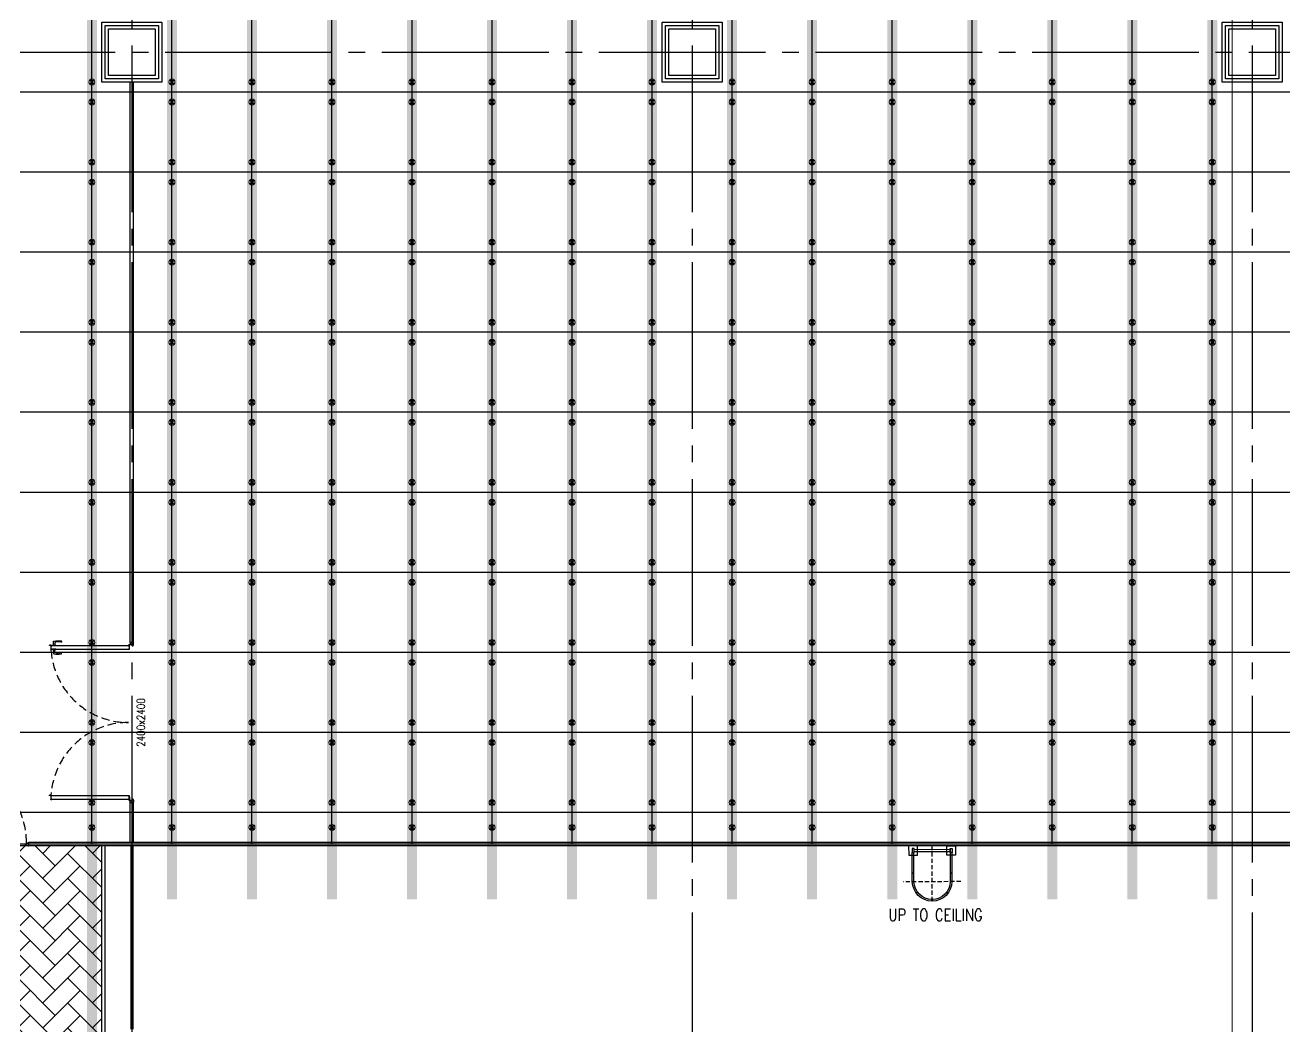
# Model space of a CAD drawing. Header units: millimetres. Extents: x -960 to 41501, y -1010 to 11880.
# Drawn here: x 7520 to 9409, y 39 to 1540 of the extents above; entities that cross this region are included whole.
import ezdxf
from ezdxf.enums import TextEntityAlignment as Align

# ---------------------------------------------------------------- set-up
doc = ezdxf.new("R2010")
doc.units = ezdxf.units.MM
doc.header["$LTSCALE"] = 100
for name, pattern in [('188K-SM-03-F10-ARCH-PA-Y2257103$0$18P6-SM-03-C40-ARCH-PA-Y2211058$0$DASHED', [19.05, 12.7, -6.35]), ('188K-SM-03-F10-ARCH-PA-Y2257103$0$AP5A-SM-03-F20-ARCH-PA-Y2230801+Y2230803$0$ALL-PA-TXT-Y2221201$0$DASHED', [19.05, 12.7, -6.35]), ('188K-SM-03-F10-ARCH-PA-Y2257103$0$DASHED', [19.05, 12.7, -6.35]), ('X-S-FAB-L10$0$COL-CEN-LIN', [3.25, 2.5, -0.25, 0.25, -0.25])]:
    doc.linetypes.add(name, pattern=pattern)
for name, color, linetype in [('0-XREF', 7, 'Continuous'), ('188K-SM-03-F10-ARCH-CEIL-Y2257103$0$K-CEIL-4.2', 6, 'Continuous'), ('188K-SM-03-F10-ARCH-CEIL-Y2257103$0$K-CEIL-4.2-AREA', 6, 'Continuous'), ('188K-SM-03-F10-ARCH-CEIL-Y2257103$0$K-庫板天花-2.4', 151, 'Continuous'), ('188K-SM-03-F10-ARCH-CEIL-Y2257103$0$K-鋼構', 111, 'Continuous'), ('188K-SM-03-F10-ARCH-PA-Y2257103$0$K-0-TXT-高度', 1, 'Continuous'), ('188K-SM-03-F10-ARCH-PA-Y2257103$0$K-Divider-7.5', 53, 'Continuous'), ('188K-SM-03-F10-ARCH-PA-Y2257103$0$K-Door', 53, 'Continuous'), ('188K-SM-03-F10-ARCH-PA-Y2257103$0$K-P-LAD-420', 53, 'Continuous'), ('188K-SM-03-F10-ARCH-PA-Y2257103$0$K-P1S-2.5-單抗', 53, 'Continuous'), ('188K-SM-03-F10-ARCH-PA-Y2257103$0$K-P1S-4.2-單抗', 53, 'Continuous'), ('188K-SM-03-F10-ARCH-PA-Y2257103$0$K-P2D-4.2-雙抗', 53, 'Continuous'), ('X-S-FAB-L10$0$0-DIM-TXT', 8, 'Continuous'), ('X-S-FAB-L10$0$BLOCK', 8, 'Continuous'), ('X-S-FAB-L10$0$CCL', 8, 'X-S-FAB-L10$0$COL-CEN-LIN'), ('X-S-FAB-L10$0$COL-S', 8, 'Continuous'), ('X-S-FAB-L10$0$S-FNDN', 8, 'Continuous')]:
    doc.layers.add(name, color=color, linetype=linetype)
doc.layers.add('188K-SM-03-F10-ARCH-CEIL-Y2257103$0$K-吊點-標準', color=6, linetype='Continuous', lineweight=9)
doc.styles.add('188K-SM-03-F10-ARCH-PA-Y2257103$0$14P7-XFDP10$0$AA-TXT', font='simplex.shx', dxfattribs={"width": 0.8, "bigfont": 'chineset.shx'})
doc.styles.add('188K-SM-03-F10-ARCH-PA-Y2257103$0$18P2-XFDP10$0$AA-TXT', font='simplex.shx', dxfattribs={"width": 0.8, "bigfont": 'chineset.shx'})
doc.styles.add('188K-SM-03-F10-ARCH-PA-Y2257103$0$AP5A-SM-03-F20-ARCH-PA-Y2230801+Y2230803$0$ALL-PA-TXT-Y2221201$0$Standard', font='txt.shx', dxfattribs={"bigfont": 'chineset.shx'})
doc.styles.add('X-S-FAB-L10$0$CHINA', font='simplex.shx', dxfattribs={"width": 0.75, "bigfont": 'chineset.shx'})
doc.styles.add('X-S-FAB-L10$0$Standard', font='', dxfattribs={"width": 0.8})
doc.styles.add('X-S-FAB-L10$0$TG_NOTE_TEXT', font='simplex.shx', dxfattribs={"width": 0.75, "bigfont": 'chineset.shx'})
doc.styles.get('X-S-FAB-L10$0$Standard').set_extended_font_data('Microsoft JhengHei')

# ---------------------------------------------------------------- blocks, each defined once
blk = doc.blocks.new('X-S-FAB-L10$0$FAB2-L05')
at = {"layer": 'X-S-FAB-L10$0$CCL'}
for p, q in [((-18480, 11005), (-18480, 0)), ((-17640, 11005), (-17640, 0)), ((-16800, 11005), (-16800, 0)), ((-26880, 2220), (1210, 2220))]:
    blk.add_line(p, q, dxfattribs=at)
at = {"layer": 'X-S-FAB-L10$0$COL-S'}
for points in [[(-18515, 2255), (-18445, 2255), (-18445, 2185), (-18515, 2185)], [(-17675, 2255), (-17605, 2255), (-17605, 2185), (-17675, 2185)], [(-16835, 2255), (-16765, 2255), (-16765, 2185), (-16835, 2185)]]:
    blk.add_lwpolyline(points, close=True, dxfattribs=at)
blk = doc.blocks.new('X-S-FAB-L10')
at = {"layer": 'X-S-FAB-L10$0$COL-S'}
for p, q in [((7645, 1535), (7715, 1535)), ((7645, 1465), (7645, 1535)), ((7715, 1535), (7715, 1465)), ((8485, 1535), (8555, 1535)), ((8485, 1465), (8485, 1535)), ((8555, 1535), (8555, 1465)), ((9325, 1535), (9395, 1535)), ((9325, 1465), (9325, 1535)), ((9395, 1535), (9395, 1465)), ((7715, 1465), (7645, 1465)), ((8555, 1465), (8485, 1465)), ((9395, 1465), (9325, 1465))]:
    blk.add_line(p, q, dxfattribs=at)
at = {"layer": 'X-S-FAB-L10$0$S-FNDN', "lineweight": 0, "flags": 128}
for points in [[(11935, 9055), (4350, 9055), (4350, 7470), (9330, 7470), (9330, -55), (11935, -55), (11935, 4530), (11070, 4530), (11070, 5003), (11935, 5003)], [(4350, 7470), (1830, 7470), (1830, 1500), (1812.5, 1500), (1812.5, -55), (9330, -55), (9330, 7470)]]:
    blk.add_lwpolyline(points, close=True, dxfattribs=at)
at = {"layer": 'X-S-FAB-L10$0$BLOCK'}
blk.add_blockref('X-S-FAB-L10$0$FAB2-L05', (26160, -720), dxfattribs=at)
at = {"style": 'X-S-FAB-L10$0$TG_NOTE_TEXT', "width": 0.5, "flags": 1}
for p in [(7463.3, 9020), (18268.3, 8649), (11197.8, 4800.2), (16485.8, 4800.2), (25420.3, 2635), (13360, 320, 0), (7463.3, -33.3)]:
    blk.add_attdef('WH', text='', height=20, dxfattribs=at).set_placement(p, align=Align.BOTTOM_LEFT)
at = {"width": 0.5}
for style, p in [('X-S-FAB-L10$0$TG_NOTE_TEXT', (7585, 9020)), ('X-S-FAB-L10$0$TG_NOTE_TEXT', (18390, 8649)), ('X-S-FAB-L10$0$TG_NOTE_TEXT', (11117.5, 4813.5)), ('X-S-FAB-L10$0$TG_NOTE_TEXT', (16607.5, 4813.5)), ('X-S-FAB-L10$0$TG_NOTE_TEXT', (25350, 2635)), ('X-S-FAB-L10$0$Standard', (13129.4, 325, 0)), ('X-S-FAB-L10$0$TG_NOTE_TEXT', (7585, -20))]:
    blk.add_attdef('DESC', text='', height=10, dxfattribs=dict(at, style=style)).set_placement(p, align=Align.BOTTOM_LEFT)
for tag, style, p in [('TYPE', 'X-S-FAB-L10$0$TG_NOTE_TEXT', (7619.3, 9020)), ('NO', 'X-S-FAB-L10$0$TG_NOTE_TEXT', (7650.1, 9020)), ('TYPE', 'X-S-FAB-L10$0$TG_NOTE_TEXT', (18424.2, 8649)), ('NO', 'X-S-FAB-L10$0$TG_NOTE_TEXT', (18455, 8649)), ('NO', 'X-S-FAB-L10$0$TG_NOTE_TEXT', (11088.6, 4813.5)), ('TYPE', 'X-S-FAB-L10$0$TG_NOTE_TEXT', (11151.8, 4813.5)), ('TYPE', 'X-S-FAB-L10$0$TG_NOTE_TEXT', (16641.8, 4813.5)), ('NO', 'X-S-FAB-L10$0$TG_NOTE_TEXT', (16672.6, 4813.5)), ('NO', 'X-S-FAB-L10$0$TG_NOTE_TEXT', (25313, 2635)), ('TYPE', 'X-S-FAB-L10$0$TG_NOTE_TEXT', (25350, 2635)), ('NO', 'X-S-FAB-L10$0$Standard', (13100, 320, 0)), ('TYPE', 'X-S-FAB-L10$0$Standard', (13129.4, 320, 0)), ('TYPE', 'X-S-FAB-L10$0$TG_NOTE_TEXT', (7619.3, -20)), ('NO', 'X-S-FAB-L10$0$TG_NOTE_TEXT', (7650.1, -20))]:
    blk.add_attdef(tag, text='', height=10, dxfattribs=dict(at, style=style)).set_placement(p, align=Align.BOTTOM_RIGHT)
at = {"style": 'X-S-FAB-L10$0$TG_NOTE_TEXT', "width": 0.5, "flags": 1}
for rotation, p in [(180, (43, 7480)), (180, (943, 7480)), (90, (24310, 3717.8)), (270, (17080, 1711.7))]:
    blk.add_attdef('WH', text='', height=20, rotation=rotation, dxfattribs=at).set_placement(p, align=Align.BOTTOM_LEFT)
at = {"width": 0.5}
for rotation, style, p in [(180, 'X-S-FAB-L10$0$Standard', (317.6, 7480)), (180, 'X-S-FAB-L10$0$Standard', (1217.6, 7480)), (90, 'X-S-FAB-L10$0$TG_NOTE_TEXT', (24310, 3647.5)), (270, 'X-S-FAB-L10$0$TG_NOTE_TEXT', (17080, 1605))]:
    blk.add_attdef('DESC', text='', height=10, rotation=rotation, dxfattribs=dict(at, style=style)).set_placement(p, align=Align.BOTTOM_LEFT)
for tag, rotation, style, p in [('TYPE', 180, 'X-S-FAB-L10$0$Standard', (317.6, 7480)), ('NO', 180, 'X-S-FAB-L10$0$Standard', (347, 7480)), ('TYPE', 180, 'X-S-FAB-L10$0$Standard', (1217.6, 7480)), ('NO', 180, 'X-S-FAB-L10$0$Standard', (1247, 7480)), ('TYPE', 90, 'X-S-FAB-L10$0$TG_NOTE_TEXT', (24310, 3647.5)), ('NO', 90, 'X-S-FAB-L10$0$TG_NOTE_TEXT', (24310, 3610.5)), ('TYPE', 270, 'X-S-FAB-L10$0$TG_NOTE_TEXT', (17080, 1605)), ('NO', 270, 'X-S-FAB-L10$0$TG_NOTE_TEXT', (17080, 1573))]:
    blk.add_attdef(tag, text='', height=10, rotation=rotation, dxfattribs=dict(at, style=style)).set_placement(p, align=Align.BOTTOM_RIGHT)
at = {"layer": 'X-S-FAB-L10$0$0-DIM-TXT', "style": 'X-S-FAB-L10$0$CHINA', "width": 0.75}
for p in [(667.4, 7855.1, -2689.4), (22627.4, 6728.8), (25644.7, 6728.8), (24778.8, 5569.1), (1118.3, 4980), (417.8, 4594.6), (23874.8, 4355), (22927.4, 4330.1), (23749.9, 3901.4), (417.8, 3765.2), (1118.3, 3730), (417.8, 3115.8), (536.9, 2227.8), (16909, 1782.7), (888.4, 880.5), (16977.4, 750), (18878.8, 750), (25641.2, 553.2), (21364, 526.9)]:
    blk.add_attdef('HIG', text='', height=80, dxfattribs=at).set_placement(p, align=Align.MIDDLE_LEFT)
blk = doc.blocks.new('188K-SM-03-F10-ARCH-CEIL-Y2257103$0$A$C2CA95053')
h = blk.add_hatch(color=256)
edge = h.paths.add_edge_path()
edge.add_arc((0, 0), 0.5, 0, 360)
for p, q in [((3.2, 3.2), (-3.2, -3.2)), ((3.2, -3.2), (-3.2, 3.2))]:
    blk.add_line(p, q)
blk.add_lwpolyline([(-1.6, 2.5), (-1.6, -2.5), (1.6, -2.5), (1.6, 2.5)], close=True)
for radius in [4.5, 0.5]:
    blk.add_circle((0, 0), radius)
blk = doc.blocks.new('188K-SM-03-F10-ARCH-CEIL-Y2257103$0$天花板吊點-附調整片 - 3_8_螺桿吊架 100 mm 高調整片-V1-1FL')
blk.add_blockref('188K-SM-03-F10-ARCH-CEIL-Y2257103$0$A$C2CA95053', (0, 0))
blk = doc.blocks.new('188K-SM-03-F10-ARCH-CEIL-Y2257103')
at = {"layer": '188K-SM-03-F10-ARCH-CEIL-Y2257103$0$K-庫板天花-2.4'}
h = blk.add_hatch(dxfattribs=at)
h.set_pattern_fill('AR-HBONE', color=256, scale=0.26)
h.paths.add_polyline_path([(7395, -25), (7635, -25), (7635, 310), (7395, 310)])
at = {"layer": '188K-SM-03-F10-ARCH-CEIL-Y2257103$0$K-CEIL-4.2'}
for p, q in [((7620, 312.7), (7620, 8632.2)), ((7740, 312.7), (7740, 8632.2)), ((7860, 312.7), (7860, 8632.2)), ((7980, 312.7), (7980, 8632.2)), ((8100, 312.7), (8100, 8632.2)), ((8220, 312.7), (8220, 8632.2)), ((8340, 312.7), (8340, 8632.2)), ((8460, 312.7), (8460, 8632.2)), ((8580, 312.7), (8580, 8632.2)), ((8700, 312.7), (8700, 8632.2)), ((8820, 312.7), (8820, 8632.2)), ((8940, 312.7), (8940, 8632.2)), ((9060, 312.7), (9060, 8632.2)), ((9180, 312.7), (9180, 8632.2)), ((9300, 312.7), (9300, 8632.2)), ((16747.2, 1440), (1847.7, 1440)), ((16747.2, 1320), (1847.7, 1320)), ((16747.2, 1200), (1847.7, 1200)), ((16747.2, 1080), (1847.7, 1080)), ((16747.2, 960), (1847.7, 960)), ((16747.2, 840), (1847.7, 840)), ((16747.2, 720), (1847.7, 720)), ((16747.2, 600), (1847.7, 600)), ((16747.2, 480), (1847.7, 480)), ((16747.2, 360), (1847.7, 360))]:
    blk.add_line(p, q, dxfattribs=at)
at = {"layer": '188K-SM-03-F10-ARCH-CEIL-Y2257103$0$K-CEIL-4.2-AREA', "elevation": 0}
blk.add_lwpolyline([(16747.2, 312.7), (14882.2, 312.7), (14882.2, 42.7), (14157.7, 42.7), (14157.7, 312.7), (1847.7, 312.7), (1847.7, 8305.8), (1767.7, 8305.8), (1767.7, 8632.2), (17592.2, 8632.2)], dxfattribs=at)
at = {"layer": '188K-SM-03-F10-ARCH-CEIL-Y2257103$0$K-CEIL-4.2-AREA'}
for points in [[(7645, 1535), (7715, 1535), (7715, 1465), (7645, 1465)], [(8485, 1535), (8555, 1535), (8555, 1465), (8485, 1465)], [(9325, 1535), (9395, 1535), (9395, 1465), (9325, 1465)]]:
    blk.add_lwpolyline(points, close=True, dxfattribs=at)
at = {"layer": '188K-SM-03-F10-ARCH-CEIL-Y2257103$0$K-庫板天花-2.4', "elevation": 0}
blk.add_lwpolyline([(7395, -25), (7635, -25), (7635, 310), (7395, 310)], close=True, dxfattribs=at)
at = {"layer": '188K-SM-03-F10-ARCH-CEIL-Y2257103$0$K-鋼構', "const_width": 15, "elevation": 0}
for points in [[(7620, 9007.5), (7620, -7.5)], [(7740, 8769.9), (7740, 230)], [(7860, 8769.9), (7860, 230)], [(7980, 8769.9), (7980, 230)], [(8220, 8769.9), (8220, 230)], [(8340, 8769.9), (8340, 230)], [(8460, 8769.9), (8460, 230)], [(8580, 8769.9), (8580, 230)], [(8820, 8769.9), (8820, 230)], [(8940, 8769.9), (8940, 230)], [(9060, 8769.9), (9060, 230)], [(9180, 8769.9), (9180, 230)], [(9300, 8769.9), (9300, 230)]]:
    blk.add_lwpolyline(points, dxfattribs=at)
at = {"layer": '188K-SM-03-F10-ARCH-CEIL-Y2257103$0$K-鋼構', "const_width": 15}
for points in [[(8100, 8769.9), (8100, 230)], [(8700, 8769.9), (8700, 230)]]:
    blk.add_lwpolyline(points, dxfattribs=at)
at = {"layer": '188K-SM-03-F10-ARCH-CEIL-Y2257103$0$K-吊點-標準', "color": 170, "lineweight": 18, "rotation": 179.9999999999997}
for p in [(7620, 1455), (7740, 1455), (7860, 1455), (7980, 1455), (8100, 1455), (8220, 1455), (8340, 1455), (8460, 1455), (8580, 1455), (8700, 1455), (8820, 1455), (8940, 1455), (9060, 1455), (9180, 1455), (9300, 1455), (7620, 1425), (7740, 1425), (7860, 1425), (7980, 1425), (8100, 1425), (8220, 1425), (8340, 1425), (8460, 1425), (8580, 1425), (8700, 1425), (8820, 1425), (8940, 1425), (9060, 1425), (9180, 1425), (9300, 1425), (7620, 1335), (7740, 1335), (7860, 1335), (7980, 1335), (8100, 1335), (8220, 1335), (8340, 1335), (8460, 1335), (8580, 1335), (8700, 1335), (8820, 1335), (8940, 1335), (9060, 1335), (9180, 1335), (9300, 1335), (7620, 1305), (7740, 1305), (7860, 1305), (7980, 1305), (8100, 1305), (8220, 1305), (8340, 1305), (8460, 1305), (8580, 1305), (8700, 1305), (8820, 1305), (8940, 1305), (9060, 1305), (9180, 1305), (9300, 1305), (7620, 1215), (7740, 1215), (7860, 1215), (7980, 1215), (8100, 1215), (8220, 1215), (8340, 1215), (8460, 1215), (8580, 1215), (8700, 1215), (8820, 1215), (8940, 1215), (9060, 1215), (9180, 1215), (9300, 1215), (7620, 1185), (7740, 1185), (7860, 1185), (7980, 1185), (8100, 1185), (8220, 1185), (8340, 1185), (8460, 1185), (8580, 1185), (8700, 1185), (8820, 1185), (8940, 1185), (9060, 1185), (9180, 1185), (9300, 1185), (7620, 1095), (7740, 1095), (7860, 1095), (7980, 1095), (8100, 1095), (8220, 1095), (8340, 1095), (8460, 1095), (8580, 1095), (8700, 1095), (8820, 1095), (8940, 1095), (9060, 1095), (9180, 1095), (9300, 1095), (7620, 1065), (7740, 1065), (7860, 1065), (7980, 1065), (8100, 1065), (8220, 1065), (8340, 1065), (8460, 1065), (8580, 1065), (8700, 1065), (8820, 1065), (8940, 1065), (9060, 1065), (9180, 1065), (9300, 1065), (7620, 975), (7740, 975), (7860, 975), (7980, 975), (8100, 975), (8220, 975), (8340, 975), (8460, 975), (8580, 975), (8700, 975), (8820, 975), (8940, 975), (9060, 975), (9180, 975), (9300, 975), (7620, 945), (7740, 945), (7860, 945), (7980, 945), (8100, 945), (8220, 945), (8340, 945), (8460, 945), (8580, 945), (8700, 945), (8820, 945), (8940, 945), (9060, 945), (9180, 945), (9300, 945), (7620, 855), (7740, 855), (7860, 855), (7980, 855), (8100, 855), (8220, 855), (8340, 855), (8460, 855), (8580, 855), (8700, 855), (8820, 855), (8940, 855), (9060, 855), (9180, 855), (9300, 855), (7620, 825), (7740, 825), (7860, 825), (7980, 825), (8100, 825), (8220, 825), (8340, 825), (8460, 825), (8580, 825), (8700, 825), (8820, 825), (8940, 825), (9060, 825), (9180, 825), (9300, 825), (7620, 735), (7740, 735), (7860, 735), (7980, 735), (8100, 735), (8220, 735), (8340, 735), (8460, 735), (8580, 735), (8700, 735), (8820, 735), (8940, 735), (9060, 735), (9180, 735), (9300, 735), (7620, 705), (7740, 705), (7860, 705), (7980, 705), (8100, 705), (8220, 705), (8340, 705), (8460, 705), (8580, 705), (8700, 705), (8820, 705), (8940, 705), (9060, 705), (9180, 705), (9300, 705), (7620, 615), (7740, 615), (7860, 615), (7980, 615), (8100, 615), (8220, 615), (8340, 615), (8460, 615), (8580, 615), (8700, 615), (8820, 615), (8940, 615), (9060, 615), (9180, 615), (9300, 615), (7620, 585), (7740, 585), (7860, 585), (7980, 585), (8100, 585), (8220, 585), (8340, 585), (8460, 585), (8580, 585), (8700, 585), (8820, 585), (8940, 585), (9060, 585), (9180, 585), (9300, 585), (7620, 495), (7740, 495), (7860, 495), (7980, 495), (8100, 495), (8220, 495), (8340, 495), (8460, 495), (8580, 495), (8700, 495), (8820, 495), (8940, 495), (9060, 495), (9180, 495), (9300, 495), (7620, 465), (7740, 465), (7860, 465), (7980, 465), (8100, 465), (8220, 465), (8340, 465), (8460, 465), (8580, 465), (8700, 465), (8820, 465), (8940, 465), (9060, 465), (9180, 465), (9300, 465), (7620, 375), (7740, 375), (7860, 375), (7980, 375), (8100, 375), (8220, 375), (8340, 375), (8460, 375), (8580, 375), (8700, 375), (8820, 375), (8940, 375), (9060, 375), (9180, 375), (9300, 375), (7620, 337.7, 0), (7740, 337.7, 0), (7860, 337.7, 0), (7980, 337.7, 0), (8100, 337.7, 0), (8220, 337.7, 0), (8340, 337.7, 0), (8460, 337.7, 0), (8580, 337.7, 0), (8700, 337.7, 0), (8820, 337.7, 0), (8940, 337.7, 0), (9060, 337.7, 0), (9180, 337.7, 0), (9300, 337.7, 0)]:
    blk.add_blockref('188K-SM-03-F10-ARCH-CEIL-Y2257103$0$天花板吊點-附調整片 - 3_8_螺桿吊架 100 mm 高調整片-V1-1FL', p, dxfattribs=at)
blk = doc.blocks.new('188K-SM-03-F10-ARCH-PA-Y2257103$0$雙開門-2400×2400')
for p, q in [((225.2, 117.7), (223.8, 117.6)), ((229.2, 117.7), (225.2, 117.7)), ((225.2, 115.5), (229.2, 115.5)), ((229.2, 119), (229.2, 114.1)), ((230, 119), (229.2, 119)), ((229.2, 114.1), (230, 114.1)), ((230, 114.1), (230, 119)), ((0, 2.5), (0, -2.5)), ((0, -1.9), (0, 1.9)), ((0.6, 2.5), (3, 2.5)), ((3, 2.5), (3, 0.2)), ((3, 0.2), (3, 0.2)), ((239.4, 2.5), (237, 2.5)), ((237, 2.5), (237, -0.2)), ((237, -0.2), (237, 0)), ((240, 2.5), (240, -2.5)), ((240, -1.9), (240, 1.9)), ((3, -2.5), (0.6, -2.5)), ((4.7, -1.9), (3, -2.5)), ((3.7, -0.6), (3.9, -0.6)), ((3.9, -0.6), (4, -0.6)), ((4.1, -0.7), (4, -0.7)), ((4, -0.7), (4, -1.5)), ((4, -1.5), (4.6, -1.5)), ((4.5, -0.2), (4.1, -0.2)), ((4.1, -0.7), (4.1, -0.7)), ((4.6, -0.7), (4.5, -0.7)), ((4.5, -0.7), (4.5, -0.7)), ((4.6, -0.6), (4.7, -0.6)), ((4.6, -1.5), (4.6, -0.7)), ((4.7, -0.6), (4.8, -0.6)), ((5, -0.8), (5, -1.5)), ((235, -0.8), (235, -1.5)), ((235.3, -0.6), (235.2, -0.6)), ((235.4, -0.6), (235.3, -0.6)), ((235.3, -1.9), (237, -2.5)), ((235.4, -1.5), (235.4, -0.7)), ((235.4, -0.7), (235.5, -0.7)), ((236, -1.5), (235.4, -1.5)), ((235.5, -0.2), (235.9, -0.2)), ((235.5, -0.7), (235.5, -0.7)), ((235.9, -0.7), (235.9, -0.7)), ((235.9, -0.7), (236, -0.7)), ((236.1, -0.6), (236, -0.6)), ((236, -0.7), (236, -1.5)), ((236.3, -0.6), (236.1, -0.6)), ((237, -2.5), (239.4, -2.5))]:
    blk.add_line(p, q)
for points in [[(10.9, 121.6), (10.9, 123.4), (10.9, 121.6), (4.3, 121.6), (4.3, 121.5), (4.7, 121.5), (4.7, 120.4, 0.414214), (4.8, 120.3), (5, 120.3), (5, 120.4), (4.9, 120.4), (4.9, 121.4), (5, 121.4), (5, 4.1), (4.9, 4.1), (4.9, 5.1), (5, 5.1), (5, 5.2), (4.8, 5.2, 0.414214), (4.7, 5.1), (4.7, 4, 0.414214), (4.8, 3.8), (10.2, 3.8, 0.414214), (10.3, 4), (10.3, 5.1, 0.414214), (10.2, 5.2), (10, 5.2), (10, 5.1), (10.1, 5.1), (10.1, 4.1), (10, 4.1), (10, 121.4), (10.1, 121.4), (10.1, 120.4), (10, 120.4), (10, 120.3), (10.2, 120.3, 0.414214), (10.3, 120.4), (10.3, 121.4), (11.1, 121.4, 0.414214), (11.1, 121.4), (11.1, 123.6, 0.414214), (11.1, 123.7), (10.3, 123.7), (10.3, 123.4), (10.9, 123.4)], [(235.9, 121.6), (235.9, 123.4), (235.9, 121.6), (229.3, 121.6), (229.3, 121.5), (229.7, 121.5), (229.7, 120.4, 0.414214), (229.8, 120.3), (230, 120.3), (230, 120.4), (229.9, 120.4), (229.9, 121.4), (230, 121.4), (230, 4.1), (229.9, 4.1), (229.9, 5.1), (230, 5.1), (230, 5.2), (229.8, 5.2, 0.414214), (229.7, 5.1), (229.7, 4, 0.414214), (229.8, 3.8), (235.2, 3.8, 0.414214), (235.3, 4), (235.3, 5.1, 0.414214), (235.2, 5.2), (235, 5.2), (235, 5.1), (235.1, 5.1), (235.1, 4.1), (235, 4.1), (235, 121.4), (235.1, 121.4), (235.1, 120.4), (235, 120.4), (235, 120.3), (235.2, 120.3, 0.414214), (235.3, 120.4), (235.3, 121.4), (236.1, 121.4, 0.414214), (236.1, 121.4), (236.1, 123.6, 0.414214), (236.1, 123.7), (235.3, 123.7), (235.3, 123.4), (235.9, 123.4)], [(235.8, 117.7), (239.8, 117.7), (241.2, 117.6, -0.327495), (242, 116.9, -0.089847), (242.2, 106.2, -1.144881), (240.3, 106.6, 0.137079), (240.3, 114.9, 0.349357), (239.8, 115.5), (235.8, 115.5)]]:
    blk.add_lwpolyline(points, format="xyb")
blk.add_lwpolyline([(235, 114.1), (235, 119), (235.8, 119), (235.8, 114.1)], close=True)
at = {"ltscale": 500}
for points in [[(3.3, 0.3), (3.3, 3.1), (3, 3.1), (3, 0.3)], [(8.5, 3.8), (4, 3.8), (4, 4.1), (8.5, 4.1)], [(231.5, 3.8), (236, 3.8), (236, 4.1), (231.5, 4.1)], [(236.7, -0.1), (236.7, 3.1), (237, 3.1), (237, -0.1)]]:
    blk.add_lwpolyline(points, close=True, dxfattribs=at)
at = {"linetype": '188K-SM-03-F10-ARCH-PA-Y2257103$0$DASHED', "ltscale": 0.01}
for centre, start, end in [((3.5, 5.1), 0, 85.9993), ((236.5, 5.1), 94.0007, 180)]:
    blk.add_arc(centre, 116.5, start, end, dxfattribs=at)
for centre, radius, start, end in [((0.6, 1.9), 0.598, 90, 180), ((3.9, 0.2), 0.855, 178.2453, 256.7344), ((236.3, 0), 0.659, 270, 360), ((239.4, 1.9), 0.598, 0, 90), ((0.6, -1.9), 0.598, 180, 270), ((4.3, -0.6), 0.427, 111.7868, 180), ((4, -0.7), 0.11, 360, 90), ((4.3, -0.6), 0.427, 0, 68.2132), ((4.6, -0.7), 0.11, 90, 180), ((4.5, -1.5), 0.5, 288.9704, 0), ((4.8, -0.8), 0.2, 0, 90), ((235.2, -0.8), 0.2, 90, 180), ((235.5, -1.5), 0.5, 180, 251.0296), ((235.7, -0.6), 0.427, 111.7868, 180), ((235.4, -0.7), 0.11, 360, 90), ((235.7, -0.6), 0.427, 0, 68.2132), ((236, -0.7), 0.11, 90, 180), ((239.4, -1.9), 0.598, 270, 360)]:
    blk.add_arc(centre, radius, start, end)
for centre, major_axis, start_param, end_param in [((252.5, 110.9), (-21.3, 21.3), 0.585307, 0.943734), ((223.9, 116.7), (0.624, 0.624), 0.866962, 2.13291), ((239.6, 110.8), (-10.9, 10.9), 0.51383, 1.058752), ((225.3, 114.9), (-0.417, 0.417), -0.669314, 0.675093), ((223.8, 106.3), (-0.707, 0.707), 0.872811, 4.284184)]:
    blk.add_ellipse(centre, major_axis=major_axis, ratio=1, start_param=start_param, end_param=end_param)
at = {"ltscale": 500, "extrusion": (0, 0, -1)}
blk.add_ellipse((3.5, 3.6), major_axis=(0.495, 0.495), ratio=1, start_param=3.926991, end_param=10.210176, dxfattribs=at)
at = {"ltscale": 500}
blk.add_ellipse((236.5, 3.6), major_axis=(-0.495, 0.495), ratio=1, start_param=3.926991, end_param=10.210176, dxfattribs=at)
at = {"color": 8, "style": '188K-SM-03-F10-ARCH-PA-Y2257103$0$14P7-XFDP10$0$AA-TXT', "width": 0.8}
blk.add_text('2400x2400', height=12, dxfattribs=at).set_placement((120, -13.5), align=Align.MIDDLE_CENTER)
blk = doc.blocks.new('188K-SM-03-F10-ARCH-PA-Y2257103$0$單開庫板門-1200x2400)圓型拉環鎖+輔助鎖)')
at = {"ltscale": 0.1}
for p, q in [((26008.6, -11403.6), (26004.5, -11403.6)), ((26004.5, -11403.6), (26004.5, -11414.1)), ((26008.6, -11414.1), (26008.6, -11403.6)), ((26004.5, -11414.1), (26004.5, -11415.3)), ((26004.5, -11414.1), (26008.6, -11414.1)), ((26004.5, -11415.4), (26004.6, -11415.5)), ((26008.6, -11414), (26004.6, -11414)), ((26004.6, -11414.3), (26004.6, -11414.2)), ((26004.6, -11415.3), (26004.6, -11414.5)), ((26004.7, -11414.1), (26006.5, -11414.1)), ((26005.1, -11414.4), (26004.7, -11414.4)), ((26004.7, -11414.5), (26005.1, -11414.5)), ((26004.7, -11414.5), (26004.7, -11506)), ((26004.7, -11506), (26004.7, -11414.5)), ((26004.7, -11414.5), (26004.7, -11414.5)), ((26004.7, -11415.4), (26004.7, -11415.3)), ((26005.2, -11414.4), (26005.2, -11414.4)), ((26006.5, -11414.1), (26006.6, -11414.1)), ((26006.6, -11414.1), (26006.6, -11414.1)), ((26006.6, -11414.1), (26008.4, -11414.1)), ((26008.4, -11414.4), (26008, -11414.4)), ((26008, -11414.4), (26008, -11414.4)), ((26008, -11414.5), (26008.4, -11414.5)), ((26008.4, -11506), (26008.4, -11414.5)), ((26008.4, -11414.5), (26008.4, -11414.5)), ((26008.4, -11414.5), (26008.4, -11506)), ((26008.4, -11415.3), (26008.4, -11415.4)), ((26008.5, -11414.2), (26008.5, -11414.3)), ((26008.5, -11414.5), (26008.5, -11415.3)), ((26008.5, -11415.5), (26008.6, -11415.4)), ((26008.6, -11415.3), (26008.6, -11414.1)), ((25999.5, -11519.7), (25999.5, -11523.2)), ((26002.5, -11519.1), (26000, -11519.1)), ((26002.9, -11518.5), (26002.6, -11518.5)), ((26002.6, -11518.5), (26002.6, -11521)), ((26002.6, -11521.9), (26002.6, -11519.3)), ((26002.6, -11521), (26002.9, -11521)), ((26002.9, -11521), (26002.9, -11518.5)), ((26008.3, -11517.5), (26003.6, -11517.5)), ((26003.6, -11517.5), (26003.6, -11517.7)), ((26003.6, -11517.7), (26008.3, -11517.7)), ((26008.6, -11506.4), (26004.5, -11506.4)), ((26004.5, -11506.4), (26004.5, -11518)), ((26004.5, -11518), (26008.6, -11518)), ((26004.7, -11506), (26004.7, -11506)), ((26008.3, -11517.7), (26008.3, -11517.5)), ((26008.4, -11506), (26008.4, -11506)), ((26008.6, -11518), (26008.6, -11506.4)), ((26116.3, -11521.9), (26116.3, -11519.3)), ((26116.5, -11519.1), (26119, -11519.1)), ((26119.5, -11519.7), (26119.5, -11523.2)), ((26000, -11523.7), (26002.4, -11523.7)), ((26002.4, -11523.7), (26004.1, -11522.6)), ((26003.4, -11521.9), (26002.6, -11521.9)), ((26003.3, -11522.2), (26003.3, -11522)), ((26003.3, -11522), (26003.4, -11522)), ((26004, -11522.2), (26003.3, -11522.2)), ((26004.1, -11521.9), (26003.9, -11521.9)), ((26003.9, -11522), (26004, -11522)), ((26004, -11522), (26004, -11522.2)), ((26004.2, -11522.4), (26004.2, -11521.9)), ((26114.8, -11521.9), (26115.1, -11521.9)), ((26114.8, -11522.4), (26114.8, -11521.9)), ((26114.9, -11522), (26114.9, -11522.2)), ((26115.1, -11522), (26114.9, -11522)), ((26114.9, -11522.2), (26115.7, -11522.2)), ((26116.6, -11523.7), (26114.9, -11522.6)), ((26115.5, -11521.9), (26116.3, -11521.9)), ((26115.7, -11522), (26115.5, -11522)), ((26115.7, -11522.2), (26115.7, -11522)), ((26119, -11523.7), (26116.6, -11523.7))]:
    blk.add_line(p, q, dxfattribs=at)
for points in [[(25999.5, -11518.9), (25999.5, -11523.9)], [(26119.5, -11518.9), (26119.5, -11523.9)]]:
    blk.add_lwpolyline(points)
blk.add_lwpolyline([(26006.6, -11506.4), (26006.5, -11506.3), (26004.7, -11506.3, -0.414214), (26004.6, -11506.3), (26004.6, -11506.1, -0.414214), (26004.7, -11506.1), (26005.1, -11506.1, 0.414214), (26005.2, -11506.1), (26005.2, -11506, 0.414214), (26005.1, -11506), (26004.7, -11506, -0.414214), (26004.6, -11506), (26004.6, -11505.2, -0.414214), (26004.7, -11505.2), (26004.7, -11505.2, 0.414214), (26004.7, -11505.2), (26004.7, -11505, 0.72636), (26004.6, -11505), (26004.5, -11505.1, 0.158507), (26004.5, -11505.2), (26004.5, -11506.4, 0.414214), (26004.6, -11506.5), (26008.6, -11506.5, 0.414214), (26008.6, -11506.4), (26008.6, -11505.2, 0.158507), (26008.6, -11505.1), (26008.5, -11505, 0.72636), (26008.4, -11505), (26008.4, -11505.2, 0.414214), (26008.5, -11505.2, -0.414214), (26008.5, -11505.2), (26008.5, -11506, -0.414214), (26008.4, -11506), (26008, -11506, 0.414214), (26008, -11506), (26008, -11506.1, 0.414214), (26008, -11506.1), (26008.4, -11506.1, -0.414214), (26008.5, -11506.1), (26008.5, -11506.3, -0.414214), (26008.4, -11506.3), (26006.6, -11506.3)], format="xyb", close=True, dxfattribs=at)
at = {"linetype": '188K-SM-03-F10-ARCH-PA-Y2257103$0$AP5A-SM-03-F20-ARCH-PA-Y2230801+Y2230803$0$ALL-PA-TXT-Y2221201$0$DASHED', "ltscale": 0.01}
blk.add_arc((26001.1, -11518.7), 115.3, 359.8531, 85.8135, dxfattribs=at)
at = {"ltscale": 0.1}
for centre, radius, start, end in [((26004.6, -11414.1), 0.0313, 90, 180), ((26004.6, -11415.3), 0.0313, 180, 216.0274), ((26004.7, -11414.2), 0.0313, 90, 180), ((26004.7, -11414.3), 0.0313, 180, 270), ((26004.7, -11414.5), 0.0313, 90, 180), ((26004.7, -11415.3), 0.0209, 180, 270), ((26004.7, -11415.4), 0.0313, 216.0274, 360), ((26004.7, -11415.3), 0.0209, 360, 90), ((26005.1, -11414.4), 0.0313, 270, 0), ((26005.1, -11414.4), 0.0313, 0, 90), ((26008, -11414.4), 0.0313, 90, 180), ((26008, -11414.4), 0.0313, 180, 270), ((26008.4, -11414.2), 0.0313, 360, 90), ((26008.4, -11414.3), 0.0313, 270, 0), ((26008.4, -11414.5), 0.0313, 0, 90), ((26008.5, -11415.3), 0.0209, 90, 180), ((26008.5, -11415.4), 0.0313, 180, 323.9726), ((26008.5, -11415.3), 0.0209, 270, 360), ((26008.6, -11414.1), 0.0313, 360, 90), ((26008.6, -11415.3), 0.0313, 323.9726, 360)]:
    blk.add_arc(centre, radius, start, end, dxfattribs=at)
for centre, major_axis, start_param, end_param in [((26000, -11519.7), (0.369, -0.369), 2.356194, 3.926991), ((26002.5, -11519.3), (0.111, -0.111), 7.068583, 8.63938), ((26116.5, -11519.3), (-0.111, -0.111), -2.356194, -0.785398), ((26119, -11519.7), (-0.369, -0.369), 2.356194, 3.926991), ((26000, -11523.2), (-0.369, -0.369), 5.497787, 7.068583), ((26003.4, -11521.9), (-0.0369, -0.0369), 0.785398, 3.926991), ((26003.9, -11521.9), (-0.0369, -0.0369), 3.926991, 7.068583), ((26004.1, -11521.9), (0.0369, -0.0369), 7.068583, 8.63938), ((26003.9, -11522.4), (0.221, -0.221), 6.162283, 7.068583), ((26114.8, -11521.9), (-0.0369, -0.0369), -2.356194, -0.785398), ((26115.1, -11522.4), (-0.221, -0.221), -0.785398, 0.120903), ((26115.1, -11521.9), (0.0369, -0.0369), -0.785398, 2.356194), ((26115.5, -11521.9), (0.0369, -0.0369), 2.356194, 5.497787), ((26119, -11523.2), (0.369, -0.369), -0.785398, 0.785398)]:
    blk.add_ellipse(centre, major_axis=major_axis, ratio=1, start_param=start_param, end_param=end_param, dxfattribs=at)
at = {"ltscale": 0.1, "extrusion": (0, 0, -1)}
blk.add_ellipse((26003.1, -11517.9), major_axis=(-0.516, 0.516), ratio=1, start_param=5.497787, end_param=11.780972, dxfattribs=at)
at = {"color": 8, "ltscale": 0.1, "style": '188K-SM-03-F10-ARCH-PA-Y2257103$0$AP5A-SM-03-F20-ARCH-PA-Y2230801+Y2230803$0$ALL-PA-TXT-Y2221201$0$Standard', "width": 0.85}
blk.add_text('1200*2400', height=8, dxfattribs=at).set_placement((26058.4, -11534.4), align=Align.MIDDLE_CENTER)
blk = doc.blocks.new('188K-SM-03-F10-ARCH-PA-Y2257103$0$LAD-1')
at = {"linetype": '188K-SM-03-F10-ARCH-PA-Y2257103$0$18P6-SM-03-C40-ARCH-PA-Y2211058$0$DASHED', "ltscale": 0.005}
for points in [[(-77.4, -42.9), (-77.4, 43.5)], [(-106.5, 0), (-23.9, 0)]]:
    blk.add_lwpolyline(points, dxfattribs=at)
for points in [[(-33.8, -29.7), (-77.4, -29.7, -0.976777), (-77.4, 29.8), (-33.8, 29.8)], [(-33.8, -27.2), (-77.4, -27.2, -0.974646), (-77.4, 27.3), (-33.8, 27.3)]]:
    blk.add_lwpolyline(points, format="xyb")
for points in [[(-23.8, 22.2), (-23.8, 35.2), (-37.8, 35.2), (-37.8, 22.2)], [(-27.8, 27), (-27.8, 30), (-33.8, 30), (-33.8, 27)], [(-28.9, 27), (-28.9, -27), (-32.7, -27), (-32.7, 27)], [(-23.9, -21.8), (-23.9, -34.8), (-37.9, -34.8), (-37.9, -21.8)], [(-27.8, -27), (-27.8, -30), (-33.8, -30), (-33.8, -27)]]:
    blk.add_lwpolyline(points, close=True)
for centre in [(-93.7, 23.2), (-64.6, 28.5), (-105.2, 0), (-93.7, -22.5), (-64.6, -28.5)]:
    blk.add_circle(centre, 0.5)
blk = doc.blocks.new('188K-SM-03-F10-ARCH-PA-Y2257103')
at = {"layer": '188K-SM-03-F10-ARCH-PA-Y2257103$0$K-Divider-7.5', "const_width": 5}
blk.add_lwpolyline([(7680, 310), (7680, 35)], dxfattribs=at)
at = {"layer": '188K-SM-03-F10-ARCH-PA-Y2257103$0$K-P1S-2.5-單抗'}
for p, q in [((7635, -7.5, 0), (7635, 310, 0)), ((7640, -7.5, 0), (7640, 310, 0))]:
    blk.add_line(p, q, dxfattribs=at)
at = {"layer": '188K-SM-03-F10-ARCH-PA-Y2257103$0$K-P1S-4.2-單抗'}
for p, q in [((13115, 315, 0), (7525, 315, 0)), ((13115, 310, 0), (7525, 310, 0))]:
    blk.add_line(p, q, dxfattribs=at)
for points in [[(7635, 1545), (7725, 1545), (7725, 1455), (7635, 1455)], [(7640, 1540), (7720, 1540), (7720, 1460), (7640, 1460)], [(8475, 1545), (8565, 1545), (8565, 1455), (8475, 1455)], [(8480, 1540), (8560, 1540), (8560, 1460), (8480, 1460)], [(9315, 1545), (9405, 1545), (9405, 1455), (9315, 1455)], [(9320, 1540), (9400, 1540), (9400, 1460), (9320, 1460)]]:
    blk.add_lwpolyline(points, close=True, dxfattribs=at)
at = {"layer": '188K-SM-03-F10-ARCH-PA-Y2257103$0$K-P2D-4.2-雙抗'}
for p, q in [((7677.5, 615, 0), (7677.5, 1455)), ((7677.5, 615, 0), (7677.5, 1455)), ((7677.5, 615, 0), (7677.5, 1455)), ((7682.5, 615, 0), (7682.5, 1455)), ((7682.5, 615, 0), (7682.5, 1455)), ((7682.5, 615, 0), (7682.5, 1455)), ((7677.5, 315), (7677.5, 375)), ((7677.5, 315), (7677.5, 375)), ((7677.5, 315), (7677.5, 375)), ((7682.5, 315), (7682.5, 375)), ((7682.5, 315), (7682.5, 375)), ((7682.5, 315), (7682.5, 375))]:
    blk.add_line(p, q, dxfattribs=at)
at = {"layer": '188K-SM-03-F10-ARCH-PA-Y2257103$0$K-Door', "rotation": 89.99999999999999}
blk.add_blockref('188K-SM-03-F10-ARCH-PA-Y2257103$0$雙開門-2400×2400', (7680, 375, 0), dxfattribs=at)
at = {"layer": '188K-SM-03-F10-ARCH-PA-Y2257103$0$K-Door'}
blk.add_blockref('188K-SM-03-F10-ARCH-PA-Y2257103$0$單開庫板門-1200x2400)圓型拉環鎖+輔助鎖)', (-18594.5, 11833.9, 0), dxfattribs=at)
at = {"layer": '188K-SM-03-F10-ARCH-PA-Y2257103$0$K-P-LAD-420', "rotation": 90.07229666140849}
blk.add_blockref('188K-SM-03-F10-ARCH-PA-Y2257103$0$LAD-1', (8879.9, 333.8, 0), dxfattribs=at)
at = {"layer": '188K-SM-03-F10-ARCH-PA-Y2257103$0$K-0-TXT-高度', "style": '188K-SM-03-F10-ARCH-PA-Y2257103$0$18P2-XFDP10$0$AA-TXT', "width": 0.8}
blk.add_text('UP TO CEILING', height=18, rotation=360, dxfattribs=at).set_placement((8885, 206.5, 0), align=Align.MIDDLE)

msp = doc.modelspace()

# ---------------------------------------------------------------- block references
at = {"layer": '0-XREF'}
for name in ['X-S-FAB-L10', '188K-SM-03-F10-ARCH-PA-Y2257103', '188K-SM-03-F10-ARCH-CEIL-Y2257103']:
    msp.add_blockref(name, (0, 0), dxfattribs=at)

doc.saveas('drawing.dxf')
